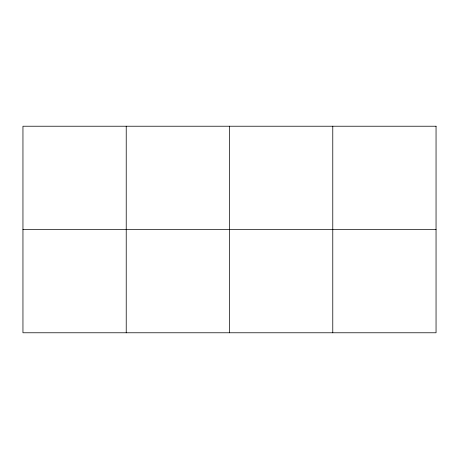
<?xml version="1.0" encoding="UTF-8"?>
<svg xmlns="http://www.w3.org/2000/svg" width="459" height="459" viewBox="0 0 459 459"><rect width="100%" height="100%" fill="white"/><g stroke="black" fill="none" stroke-linecap="round" stroke-linejoin="round"><path stroke-width="0.69" d="M22.95 229.5L436.05 229.5M332.775 126.225L332.775 332.775M229.5 126.225L229.5 332.775M126.225 126.225L126.225 332.775M436.05 126.225L22.95 126.225L22.95 332.775L436.05 332.775L436.05 126.225"/></g></svg>
